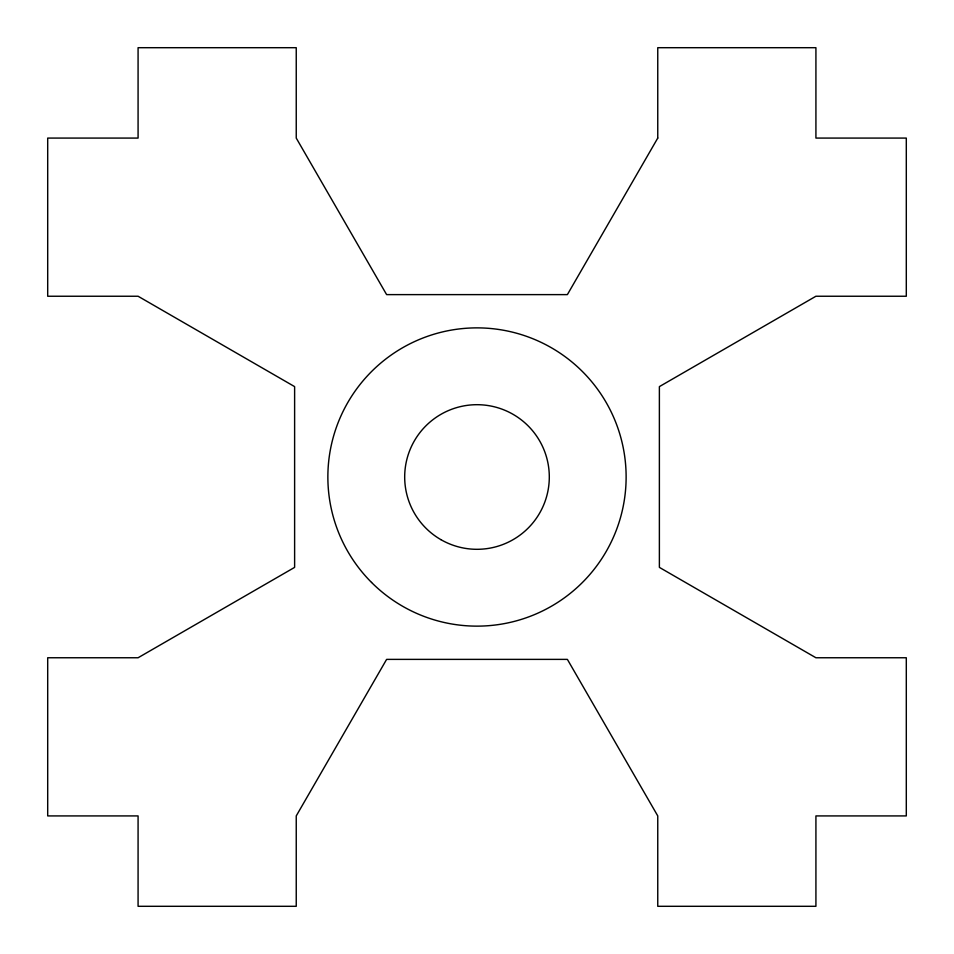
<?xml version="1.0" encoding="UTF-8"?>
<svg xmlns="http://www.w3.org/2000/svg" width="954" height="954" viewBox="0 0 954 954"><rect width="100%" height="100%" fill="white"/><g stroke="black" fill="none" stroke-linecap="round" stroke-linejoin="round"><path stroke-width="1.43" d="M657.759 138.08L567.38 294.619L386.62 294.619L296.241 138.08L296.241 47.7L138.08 47.7L138.08 138.08L47.7 138.08L47.7 296.241L138.08 296.241L294.619 386.62L294.619 567.38L138.08 657.759L47.7 657.759L47.7 815.92L138.08 815.92L138.08 906.3L296.241 906.3L296.241 815.92L386.62 659.381L567.38 659.381L657.759 815.92L657.759 906.3L815.92 906.3L815.92 815.92L906.3 815.92L906.3 657.759L815.92 657.759L659.381 567.38L659.381 386.62L815.92 296.241L906.3 296.241L906.3 138.08L815.92 138.08L815.92 47.7L657.759 47.7L657.759 138.08M371.547 582.453A149.122 149.122 0 0 0 621.042 515.601A149.122 149.122 0 0 0 438.399 332.958A149.122 149.122 0 0 0 371.547 582.453M440.843 539.618A72.301 72.301 0 0 0 549.301 477A72.301 72.301 0 0 0 440.843 414.382A72.301 72.301 0 0 0 440.843 539.618"/></g></svg>
